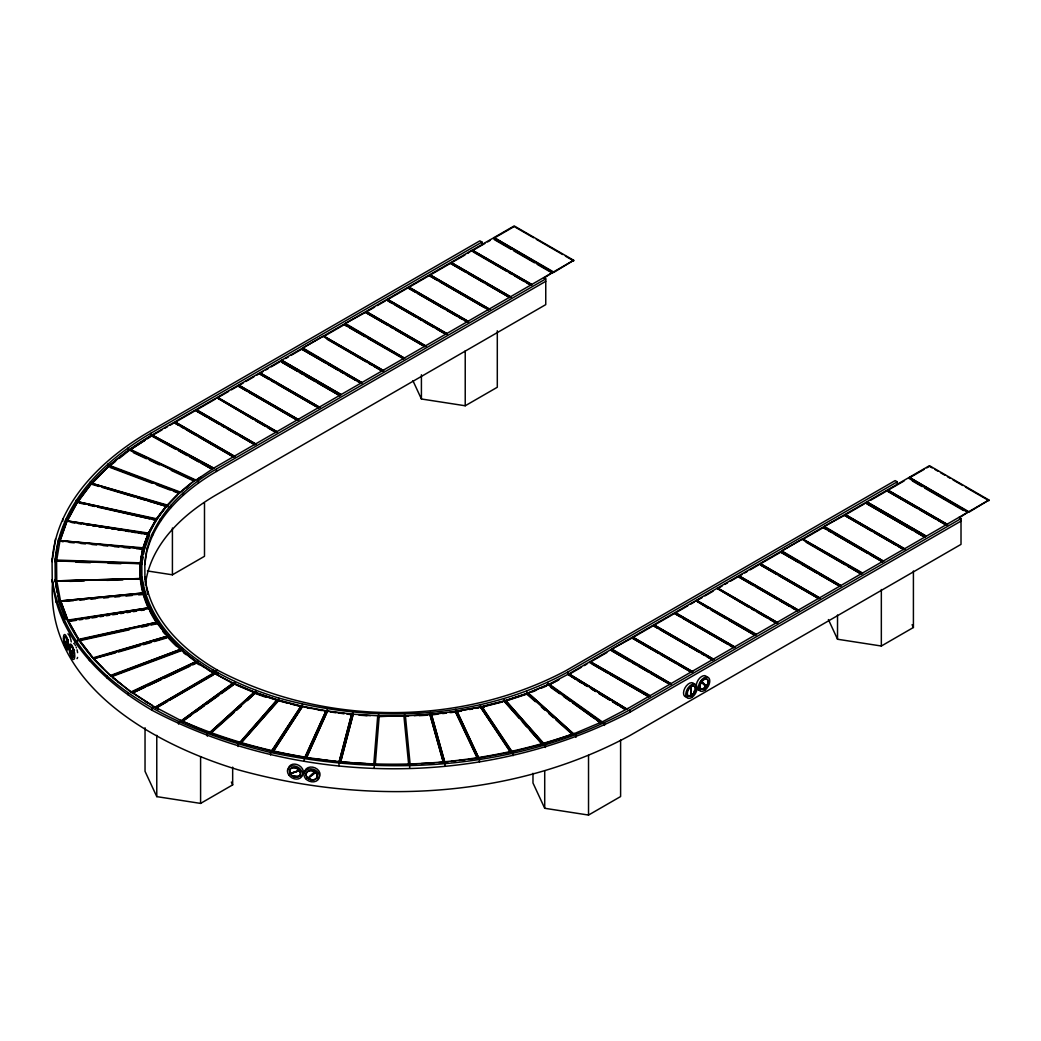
<?xml version="1.0" encoding="UTF-8"?>
<svg xmlns="http://www.w3.org/2000/svg" width="1041" height="1041" viewBox="0 0 1041 1041"><rect width="100%" height="100%" fill="white"/><g stroke="black" fill="none" stroke-linecap="round" stroke-linejoin="round"><path stroke-width="1.5" d="M691.237 685.811L690.508 695.948A5.739 3.357 -59.4 0 1 687.164 691.692M689.623 695.895L691.25 695.739L690.795 686.019M353.172 714.204L340.459 762.585L353.172 714.204L377.727 715.779L373.745 764.706L370.583 763.886M379.223 715.818L375.254 764.758L408.697 764.862L403.908 715.896L379.223 716.442L403.908 715.896M55.563 538.835L52.05 561.606C55.863 503.896 101.38 459.497 148.811 431.976L479.875 240.835L482.009 242.059L482.009 244.518M58.53 539.095L55.056 561.698C58.83 504.469 103.957 460.447 150.984 433.173L482.009 242.059M52.597 581.789C44.984 684.497 153.73 744.341 238.116 769.806C366.588 805.487 511.196 799.618 629.935 735.519L961.012 544.378L961.012 518.613L958.891 517.39M72.74 561.216L56.63 560.696L59.949 540.878L142.812 548.685L140.366 563.454L108.16 562.387M140.366 563.454L142.812 548.685M141.797 564.547C143.554 529.01 168.252 499.446 196.033 479.498M142.565 560.071L143.085 557.078M143.606 554.098L144.113 551.105M147.354 547.423L144.803 564.625C147.171 521.84 181.342 489.218 216.385 469.023L545.757 278.871L545.757 304.623L216.385 494.774C182.852 514.267 150.164 544.469 145.311 584.977M351.689 714.061L338.989 762.441L351.689 714.061L327.525 711.029L306.223 758.316M58.53 541.541C71.816 494.514 110.06 459.641 150.984 435.632L492.953 238.194L552.446 272.547L544.378 277.83M60.17 540.032L66.949 521.164L148.03 534.527L143.033 548.451L60.17 540.643L143.033 547.826L148.03 533.916M60.17 540.643L66.949 521.164M149.644 534.944L144.374 549.609L144.374 547.163M147.354 549.882C157.204 514.879 185.949 489.231 216.385 471.482L545.757 281.317M308.045 778.278L314.707 771.602A5.739 4.58 20.5 0 0 307.381 771.654A5.739 4.58 20.5 0 0 307.615 777.887L308.214 777.848M308.253 778.291L315.839 772.37A5.739 4.58 20.5 0 1 316.074 778.59A5.739 4.58 20.5 0 1 308.748 778.642L308.37 777.991M304.779 757.484L326.067 710.795L302.554 706.318L272.898 752.018M305.442 756.638L326.067 710.795M306.887 756.859L327.525 711.029M67.327 520.331L77.489 501.996L155.916 520.175L148.421 533.695L67.327 520.942L148.421 533.083L155.916 519.563M67.327 520.942L77.489 501.996M299.457 769.793L299.196 770.21A5.739 4.424 31.2 0 0 292.131 767.751A5.739 4.424 31.2 0 0 290.075 773.268L290.322 772.864M290.348 773.775L299.899 770.444L292.183 772.929M706.371 685.251L704.653 687.476M706.579 686.084L706.904 685.564A5.739 3.357 -59.4 0 0 707.073 679.266A5.739 3.357 -59.4 0 0 701.712 681.321L706.058 685.772M240.861 743.144L278.546 700.138L301.148 706.006L271.493 751.095L240.861 743.144L278.546 700.749L278.546 697.964C220.002 680.111 151.882 643.793 141.94 577.117C145.167 620.358 179.859 653.175 215.331 673.8L215.331 671.354L217.465 670.131C323.712 726.202 459.458 727.112 565.784 670.742L895.143 480.591L897.264 481.814L897.264 484.26M271.493 751.706L301.148 706.006M273.77 750.691L302.554 706.318M701.087 681.907L705.954 686.67A5.739 3.357 -59.4 0 1 700.151 688.244M78.023 501.189L91.452 483.597L166.365 506.368L156.436 519.368L78.023 501.801L156.436 518.756L166.365 505.757M78.023 501.801L91.452 483.597M73.325 649.376A5.739 1.692 77.4 0 0 70.619 646.318A5.739 1.692 77.4 0 0 70.71 652.642L73.508 649.948M74.418 655.804A5.739 1.692 77.4 0 1 71.308 653.943L73.924 650.69A5.739 1.692 77.4 0 1 74.418 653.475M210.451 732.994L255.748 692.551L277.205 699.747L239.521 742.74L210.451 733.606L234.29 712.317M239.521 743.365L277.205 699.747M92.129 482.829L108.693 466.16L179.234 492.718L167.041 505.601L92.129 483.44L167.041 504.989M92.129 483.44L108.693 466.16M167.041 505.601L177.022 495.659M254.498 692.07L209.189 733.137L254.498 692.07L234.433 683.625L182.019 721.699M236.684 710.196L241.447 705.928M247.407 700.606L255.748 692.551M309.398 776.794L312.977 773.632M109.5 465.431L129.006 449.881L194.433 480.526L180.054 492.731L109.5 466.173L109.5 465.431L180.054 491.99M109.5 466.173L115.603 461.306M119.26 458.391L129.006 450.61M186.04 487.956L188.434 486.043M180.848 721.153L233.275 683.078L182.162 720.216M184.634 719.825L191.193 715.141M195.122 712.33L204.296 705.772M206.912 703.898L218.714 695.479M221.33 693.605L233.132 685.173M144.816 440.395L129.956 449.933L151.57 435.32L212.611 469.4M144.816 440.278L129.956 449.816L195.37 480.591L214.212 467.825M147.523 438.534L151.57 435.932L175.708 449.283M147.523 438.664L151.57 435.32M198.024 478.769L200.679 477.064M691.016 686.331L690.586 686.605A5.739 3.357 -59.4 0 0 687.607 690.378M691.25 695.739L691.679 695.466A5.739 3.357 -59.4 0 0 695.323 688.804A5.739 3.357 -59.4 0 0 691.758 686.123L691.328 686.331M494.007 237.582L514.189 225.936L573.682 260.289L553.513 272.547L494.007 237.582L553.513 271.935L573.682 260.289M552.446 272.547L213.652 468.151L152.611 435.307L162.11 429.816M164.829 428.254L167.536 426.68M170.256 425.118L174.328 422.763L178.479 425.157M175.395 422.152L234.889 456.505L175.395 422.152L195.565 410.505L206.639 416.894M196.632 409.894L256.138 444.234L196.632 409.894L215.461 399.015M217.868 397.623L277.374 431.976L217.868 397.623L228.643 391.416M231.323 389.855L238.051 385.977L246.353 390.765M239.118 385.365L298.611 419.718L239.118 385.365L243.152 383.036M245.845 381.474L253.913 376.816M256.606 375.267L259.3 373.706L268.981 379.301M260.354 373.094L319.86 407.447L260.354 373.094L263.048 371.546M265.741 369.984L268.422 368.436M271.115 366.887L279.196 362.229M285.637 358.507L288.318 356.946M291.012 355.397L301.773 349.177L325.299 362.762M302.84 348.566L362.333 382.919L302.84 347.954L323.022 336.308L382.515 371.273L374.213 366.484M324.076 336.308L383.582 370.661L324.076 336.308L344.259 324.662L347.03 326.249M345.326 324.037L404.819 358.39L345.326 323.426L365.495 312.391L387.642 325.169M366.562 311.779L426.055 346.132L366.562 311.779L374.63 307.121M377.323 305.573L385.391 300.901M387.799 299.522L447.305 333.875L387.799 299.522L407.981 287.863L414.904 291.857M409.048 287.251L468.541 321.604L409.048 287.251L429.217 275.605L437.519 280.393M430.284 274.993L489.79 309.346L430.284 274.993L450.467 263.334L465.691 272.13M451.521 262.722L511.027 297.075L451.521 262.722L464.976 254.954M467.669 253.405L471.703 250.465L531.209 285.429M532.263 284.818L472.77 250.465L484.872 243.477M487.565 241.915L490.259 240.367M494.007 238.194L514.189 226.548L533.565 237.738M147.38 570.949L172.416 574.814L204.491 556.297L204.491 503.05M412.926 380.72L421.41 398.989L465.223 405.769L497.299 387.252L497.299 330.778M154.354 706.566L152.116 707.854L152.116 710.313C297.31 787.165 484.286 788.714 629.935 712.213L961.012 521.073M344.701 713.527C299.444 708.492 254.59 696.026 214.823 673.488L155.994 708.062M157.399 707.255L167.198 701.595M169.995 699.981L213.405 674.919M145.037 727.763L145.037 771.329L156.775 796.625L200.588 803.405L232.664 784.888L232.664 767.139M278.546 697.964C373.446 724.328 480.343 719.786 567.852 672.005L897.264 481.814M959.633 517.572L967.714 512.302L908.207 477.949L567.852 674.451L567.852 672.005M909.274 477.338L929.457 465.691L988.95 500.031L968.768 512.302L909.274 477.338L968.768 511.691L988.95 500.031M569.414 674.165L627.372 709.402L569.414 674.165L581.516 667.177M584.209 665.615L586.903 664.067M650.157 695.635L590.65 661.907L606.799 652.577M611.9 649.636L671.393 683.989L611.9 649.024L632.069 637.99L658.367 653.162M633.136 637.378L692.642 671.731L633.136 637.378L653.319 625.719L657.47 628.126M654.373 625.107L713.879 659.46L654.373 625.107L674.555 613.461L680.098 616.649M675.622 612.85L735.115 647.203L675.622 612.85L687.724 605.862M690.417 604.3L694.451 601.971M756.365 634.32L696.858 600.579L702.246 597.482M704.926 595.92L713.007 591.262M718.095 588.321L777.601 622.674L718.095 588.321L722.142 585.992M724.822 584.43L727.516 582.882M730.209 581.333L738.277 576.675L753.502 585.458M739.344 576.05L798.837 610.403L739.344 576.05L742.038 574.502M744.718 572.953L747.412 571.392M750.106 569.843L758.173 565.185M760.581 563.793L820.087 598.146L760.581 563.793L780.763 552.146L798.746 562.53M781.83 551.535L841.323 585.888L781.83 550.91L801.999 539.264L861.506 574.229L847.66 566.239M862.56 573.005L803.066 539.264L823.249 527.618L826.007 529.218M824.303 527.006L883.809 561.359L824.303 526.395L844.485 515.347L872.163 531.326M845.552 514.735L905.045 549.088L845.552 514.735L864.381 503.87M870.823 500.148L886.971 490.832L917.407 508.398M888.025 490.207L947.531 524.56L888.025 490.207L904.174 480.89M909.274 477.949L924.07 469.4M926.763 467.851L929.457 466.303L932.216 467.89M627.372 708.791L967.714 512.302M152.116 710.313C104.022 682.349 57.229 638.081 52.245 579.616C68.368 682.532 180.627 730.782 270.556 752.474C390.232 777.562 521.229 768.987 629.935 709.767L961.012 518.613M532.979 773.307L532.979 782.988L544.716 808.284L588.529 815.064L620.605 796.547L620.605 740.073M828.402 619.564L837.524 639.239L881.337 646.019L913.412 627.489L913.412 571.015M504.247 701.14L526.694 693.696L547.644 684.939L568.321 674.152L626.279 709.389M558.731 679.734L549.154 684.718L602.232 722.61M558.731 679.864L549.154 684.835L549.154 684.106L602.232 721.881L627.879 708.505M690.118 695.726L691.159 695.154A5.739 3.357 -59.4 0 0 692.629 693.8M131.322 691.81L196.189 661.555L131.322 692.434L111.504 676.13L181.576 649.974L196.189 661.555M145.246 687.047L132.272 693.098L197.139 662.219L213.769 672.876L154.94 707.451L213.743 673.501L212.26 671.9M148.134 685.707L161.108 679.656M163.984 678.303L189.93 666.201M192.819 664.861L197.139 662.831L204.7 667.671M528.112 692.955L574.125 734.412L528.112 692.955L547.982 684.653L601.073 723.157L597.183 720.385M532.38 691.914L536.635 690.131M540.891 688.348L546.564 685.98M574.125 733.684L602.622 721.608M110.684 675.401L180.757 649.246L110.684 676.012L93.794 658.615L168.291 636.858L180.757 649.246M113.053 676.156L181.576 650.586L196.189 662.167M292.131 772.838L299.782 770.262L300.172 770.939M505.614 700.463L526.863 693.423L572.875 734.152L544.001 743.716L505.614 700.463L544.001 744.328M574.333 733.437C447.799 777.9 303.452 774.725 180.457 720.268M505.614 701.074L526.863 694.152L535.334 701.66M79.337 640.15L93.117 657.847L167.601 636.09L93.117 658.459L79.337 640.15L157.438 623.038L167.601 636.09M93.794 658.615L115.525 652.876M118.635 651.978L140.353 645.628M143.463 644.73L151.218 642.453M154.315 641.555L166.729 637.925M512.198 752.474L481.762 706.579L504.273 700.853L542.66 744.718M449.504 712.486L480.552 707.164L502.764 701.517M481.762 707.19L502.777 701.842M542.66 744.107L512.198 751.862L481.762 706.579M70.866 653.227L71.582 653.058M71.139 653.384L71.634 653.267A5.739 1.692 77.4 0 0 72.284 655.023A5.712 1.679 77.4 0 1 71.816 653.826L71.634 653.267M68.277 620.943L78.791 639.343L156.892 622.219L78.791 639.955L68.277 620.943L149.136 608.647L156.892 622.219M79.337 640.762L129.318 629.805M141.81 627.072L148.069 625.706M151.192 625.016L157.438 623.65L167.601 636.702M65.062 636.585A5.739 1.522 78.8 0 0 64.633 641.269L65.453 641.724M65.492 641.933L65.089 642.635A5.739 1.522 78.8 0 0 68.212 646.968M456.947 711.211L479.042 758.642L456.947 711.211L480.369 706.891L510.793 752.162M458.508 711.537L461.631 710.964M469.439 709.52L472.562 708.947M475.685 708.361L478.808 707.789M479.042 758.03L509.205 752.461M60.755 601.191L67.886 620.111L148.733 607.814L67.886 620.722L60.755 601.191L143.476 593.851L148.733 607.814M68.277 621.555L76.201 620.345M79.376 619.863L82.551 619.382M85.713 618.901L88.888 618.419M92.063 617.938L96.813 617.209M99.988 616.727L103.163 616.246M106.325 615.765L109.5 615.283M112.675 614.802L117.425 614.086M120.6 613.604L123.762 613.11M126.937 612.629L130.112 612.147M133.274 611.666L136.449 611.184M141.212 610.468L144.374 609.987M431.403 714.321L444.923 762.78L431.403 714.321L455.503 711.432L477.598 758.251L468.255 759.37M414.279 715.701L446.329 712.877M431.403 714.933L437.832 714.165M442.646 713.579L445.86 713.202M450.688 712.63L455.503 712.044L477.598 758.863M444.923 762.155L448.033 761.791M451.143 761.413L455.815 760.854M458.925 760.49L465.145 759.735M60.508 600.943L143.229 592.993L60.508 600.943L56.826 581.112L140.522 578.822L143.229 593.617M67.118 601.243L73.482 600.67M79.845 600.11L84.62 599.694M90.983 599.122L95.746 598.705M103.71 597.989L108.472 597.573M114.835 597L119.611 596.584M125.974 596.025L132.337 595.452M138.7 594.892L143.476 594.463L148.733 608.425M408.462 716.299L405.404 715.857L429.92 714.451L443.44 762.285L438.69 762.559M378.56 713.723L378.56 716.182L407.812 716.078M419.198 715.674L426.862 715.232M416.53 763.847L410.193 764.823L405.404 715.857M421.28 763.573L433.941 762.832M129.162 578.874L140.431 578.575L140.301 563.715L56.565 560.943L56.748 580.865L84.1 580.11M90.541 579.941L122.734 579.056M69.708 581.372L84.191 580.982M106.716 580.357L122.812 579.915M56.63 560.071L140.366 562.843M75.954 561.333L103.332 562.231M75.889 562.192L90.372 562.674M108.095 563.259L120.977 563.688M295.878 776.677L293.848 776.144L298.923 776.092A5.752 4.437 31.2 0 0 300.133 774.92M359.145 714.946L370.466 715.661M359.314 715.206L366.992 715.701M340.459 761.96L349.971 762.572M354.734 762.871L365.82 763.587M63.137 541.801L59.949 540.878M69.513 542.4L74.288 542.842M80.664 543.454L85.44 543.896M91.816 544.495L96.605 544.95M102.968 545.549L107.757 546.005M114.133 546.603L118.908 547.045M123.684 547.501L130.06 548.1M136.436 548.698L141.225 549.154M64.737 641.868L68.225 643M347.889 713.931L352.665 714.529L352.665 712.07M330.739 712.044L335.579 712.656M338.793 713.059L343.634 713.671M346.861 714.074L351.689 714.686M306.223 757.705L310.895 758.29M314.018 758.694L328.058 760.451M331.181 760.841L335.866 761.439M71.712 522.53L74.9 523.024M78.075 523.532L81.263 524.026M86.026 524.781L89.201 525.276M92.389 525.783L95.564 526.278M98.752 526.785L101.927 527.28M105.102 527.774L108.29 528.281M111.465 528.776L114.64 529.283M117.828 529.778L121.003 530.285M125.779 531.027L128.954 531.535M132.142 532.029L135.317 532.537M138.492 533.031L141.68 533.539M144.855 534.033L148.03 534.527M307.251 707.828L310.387 708.427M318.234 709.923L321.37 710.522M272.898 751.407L303.178 757.171M79.051 502.959L85.336 504.365M88.472 505.067L94.744 506.473M97.88 507.175L149.631 518.769M152.767 519.472L155.916 520.175M278.546 700.749L287.589 703.104M290.595 703.885L301.148 706.618M91.452 484.208L99.103 486.472M102.161 487.37L134.263 496.869M137.321 497.78L144.959 500.044M148.017 500.942L166.365 506.368M255.748 693.163L277.205 700.359M110.19 467.461L152.22 483.284M156.723 484.976L170.23 490.064M173.235 491.196L177.738 492.887M235.865 684.848L254.498 692.681M182.019 721.075L209.202 733.124M129.956 449.205L195.37 479.849M133.365 452.653L146.456 458.782M149.357 460.148L159.533 464.911M171.166 470.363L192.975 480.578M233.275 683.69L214.823 673.488M231.167 683.208L233.835 684.601M156.475 707.789L180.848 720.528M152.611 435.307L213.652 468.151M178.545 450.714L187.068 455.516M189.904 456.947L198.415 461.736M201.264 463.167L209.775 467.956M536.323 239.326L562.621 254.511M565.38 256.112L573.682 260.901M934.987 469.491L937.759 471.092M940.517 472.692L944.668 475.086M947.44 476.687L950.212 478.287M952.97 479.875L962.665 485.47M965.423 487.071L988.95 500.656M494.332 239.612L510.936 249.202M513.707 250.79L534.462 262.774M537.221 264.375L552.446 273.158M912.358 480.955L922.053 486.55M924.811 488.151L963.563 510.519M543.623 277.648L545.757 278.871M472.77 250.465L530.884 284.011M473.095 251.87L506.303 271.05M509.062 272.651L511.834 274.238M514.605 275.839L524.287 281.434M527.058 283.035L529.817 284.622M920.179 509.999L935.404 518.782M938.162 520.383L946.464 525.171L886.971 490.832M468.45 273.731L483.675 282.514M486.446 284.115L508.581 296.893M867.114 503.883L912.775 530.246M915.546 531.847L925.228 537.442L865.722 503.089M440.291 281.994L484.572 307.563M874.921 532.927L895.689 544.911M898.448 546.512L901.22 548.113M417.662 293.458L443.96 308.643M446.732 310.231L456.413 315.826M459.185 317.427L461.944 319.027M464.715 320.615L467.487 322.216L407.981 287.863M828.779 530.806L831.551 532.406M834.309 534.007L867.517 553.174M870.289 554.775L882.742 561.971L823.249 527.618M803.066 539.264L862.56 573.617M388.124 300.927L392.275 303.321M395.046 304.922L415.801 316.906M418.56 318.507L421.332 320.108M424.103 321.695L433.785 327.29M436.556 328.891L446.238 334.486L386.745 300.133M806.15 542.27L844.902 564.638M390.401 326.77L393.173 328.37M395.944 329.971L422.23 345.144M801.518 564.131L816.743 572.914M819.501 574.515L840.256 586.499L780.763 552.146M403.752 358.39L344.259 324.662M349.789 327.85L365.014 336.633M367.785 338.234L403.752 359.002M760.906 565.211L776.131 573.994M778.889 575.595L817.64 597.963M327.173 339.314L365.911 361.682M368.683 363.283L371.442 364.884M756.273 587.059L777.028 599.043M779.787 600.631L789.481 606.226M792.24 607.827L795.012 609.427M328.071 364.363L337.752 369.958M340.524 371.546L343.283 373.146M346.054 374.747L355.736 380.342M358.507 381.943L361.279 383.53L301.773 349.177M748.869 607.306L717.041 588.321L776.534 623.286L769.624 619.291M751.628 608.907L754.4 610.507M757.171 612.095L766.853 617.69M696.858 600.579L756.365 634.932M281.916 362.242L297.14 371.038M299.912 372.626L302.671 374.226M305.442 375.827L315.124 381.422M317.895 383.023L340.03 395.801L280.536 361.448M708.257 608.386L695.804 600.579L755.298 635.544L729.012 620.371M711.016 609.987L726.241 618.77M271.753 380.902L274.512 382.502M277.283 384.09L316.022 406.458M682.857 618.25L727.138 643.819M729.91 645.42L732.669 647.008M249.124 392.366L297.557 420.33L238.051 385.977M660.228 629.714L686.526 644.899M689.298 646.5L698.979 652.082M701.751 653.683L704.51 655.283M707.281 656.884L711.432 659.278M252.794 419.002L216.814 397.623L276.307 432.588L268.005 427.799M255.552 420.603L265.247 426.198M661.139 654.763L676.351 663.546M679.122 665.147L691.575 672.343L632.069 637.99M209.41 418.495L219.091 424.077M221.863 425.678L224.635 427.278M227.393 428.879L237.088 434.461M239.846 436.062L253.692 444.052M612.212 651.054L630.208 661.438M632.967 663.039L635.739 664.626M638.51 666.227L648.192 671.822M650.963 673.423L670.339 684.601L610.833 650.248M590.65 661.907L650.157 696.247M181.251 426.758L184.01 428.358M186.781 429.959L196.463 435.541M199.234 437.142L232.442 456.322M592.355 664.106L607.58 672.902M610.351 674.503L649.09 696.871L589.596 662.518M706.318 686.175L705.941 685.954A5.739 3.357 -59.4 0 1 703.117 688.556M568.321 674.763L587.644 686.513L584.886 684.952M590.403 688.192L595.92 691.549L591.782 689.142M598.679 693.215L609.727 699.929M612.485 701.608L624.899 709.168M575.218 679.083L568.321 674.152M577.989 680.762L582.127 683.273M598.679 693.345L609.727 700.059M612.485 701.738L618.003 705.095M620.761 706.774L624.899 709.285M217.465 670.131C182.904 650.065 149.8 618.679 144.946 577.013L144.946 579.46L144.803 562.179M207.224 669.285L210.998 671.705M196.632 663.13L199.234 664.796M132.272 692.486L158.648 709.598M145.61 701.647L148.277 703.352M550.572 687.229L559.642 693.67M563.519 696.442L570 701.048M572.589 702.883L594.593 718.55M112.753 677.717L115.226 679.682M117.698 681.647L120.183 683.599M701.868 682.362L704.952 685.004M541.385 707.021L545.016 710.235M548.659 713.449L553.5 717.73M555.92 719.878L572.875 734.881M180.757 649.857L168.291 636.858M93.794 659.226L102.812 668.179M519.212 718.277L504.273 701.465L504.247 698.68M522.4 721.881L526.668 726.696M529.869 730.301L541.606 743.508M55.056 559.238L55.251 581.958L55.251 579.512C61.783 635.504 105.766 678.159 152.22 705.343L152.285 705.915M291.038 774.01L290.855 774.296A5.739 4.424 31.2 0 0 296.373 777.002A5.739 4.424 31.2 0 0 300.381 774.192M510.793 752.773L480.369 706.891M156.892 622.843L149.136 608.647M299.717 770.73L299.99 771.225A5.739 4.424 31.2 0 1 300.394 772.435M912.111 624.678L913.412 627.489M231.362 782.077L232.664 784.888M59.636 603.546L65.531 619.148M443.44 762.91L429.92 714.451M74.275 649.987L74.431 650.573A5.739 1.692 77.4 0 0 74.236 649.883M145.219 580.943L145.792 583.897M146.352 586.851L147.77 594.242L147.77 591.782M67.886 642.232L67.769 641.633A5.739 1.522 78.8 0 0 66.351 637.495M55.837 585.068L57.32 592.823M57.919 595.933L59.103 602.127L59.103 599.681M65.466 641.829L65.596 642.531A5.739 1.522 78.8 0 0 66.13 644.561M141.797 562.088L141.94 579.564M52.05 559.16L52.245 582.062M903.991 549.7L844.485 515.347M881.337 589.531L881.337 646.019M837.524 615.036L837.524 639.239M819.02 598.757L759.527 564.404M797.783 611.028L738.277 576.675M734.061 647.814L674.555 613.461M712.812 660.072L653.319 625.719M629.935 709.767L629.935 712.213M604.509 722.961L604.509 725.421M588.529 755.363L588.529 815.064M575.972 734.894L575.972 737.353M547.982 684.653L547.982 685.381M547.644 682.493L547.644 684.939M545.393 745.031L545.393 747.477M544.716 771.173L544.716 808.284M526.863 693.423L526.863 694.152M526.694 691.25L526.694 693.696M513.109 753.242L513.109 755.688M509.96 297.687L450.467 263.334M488.723 309.958L429.217 275.605M480.552 704.718L480.552 707.164M479.472 759.449L479.472 761.908M465.223 350.908L465.223 405.769M455.854 709.285L455.854 711.732M444.871 763.6L444.871 766.046M430.44 712.317L430.44 714.777M425.001 346.744L365.495 312.391M421.41 374.786L421.41 398.989M409.66 765.629L409.66 768.076M404.585 713.814L404.585 716.26M374.24 765.512L374.24 767.959M338.989 763.261L338.989 765.721M327.186 708.869L327.186 711.328M318.793 408.059L259.3 373.706M304.297 758.902L304.297 761.348M302.384 704.145L302.384 706.605M270.556 752.474L270.556 754.933M255.93 690.378L255.93 692.825M255.071 444.858L195.565 410.505M238.116 744.055L238.116 746.514M234.772 681.478L234.772 683.924M233.835 457.116L174.328 422.763M217.569 672.512L217.569 674.971M216.385 469.023L216.385 471.482M213.314 670.066L213.314 672.512M207.341 733.736L207.341 736.182M200.588 756.612L200.588 803.405M198.376 480.591L198.376 483.037M197.803 660.124L197.803 662.583M183.398 492.536L183.398 494.982M182.383 647.918L182.383 650.365M178.571 721.621L178.571 724.081M172.416 528.021L172.416 574.814M170.672 505.34L170.672 507.787M169.241 634.854L169.241 637.313M167.991 504.547L167.991 507.006M160.353 518.847L160.353 521.307M158.531 621.1L158.531 623.546M156.775 735.31L156.775 796.625M152.559 532.927L152.559 535.386M150.984 433.173L150.984 435.632M150.346 606.773L150.346 609.232M144.803 592.069L144.803 594.515M140.431 578.575L56.748 580.865M128.277 447.747L128.277 450.206M128.264 692.577L128.264 695.037M107.796 464.078L107.796 466.537M107.288 675.973L107.288 678.42M90.411 481.58L90.411 484.039M89.409 658.198L89.409 660.658M77.633 638.849L77.633 641.295M76.305 500.044L76.305 502.504M74.822 639.473L74.822 641.933M65.648 519.29L65.648 521.749M63.696 619.994L63.696 622.44M62.733 518.847L62.733 521.307M56.136 599.967L56.136 602.414M185.923 654.607A250.829 144.816 0 0 1 183.619 652.694M176.671 646.487A250.829 144.816 0 0 1 168.069 637.665M164.868 633.956A250.829 144.816 0 0 1 162.838 631.458M157.23 623.845A250.829 144.816 0 0 1 149.605 610.781M148.954 609.453A250.829 144.816 0 0 1 166.3 506.512M484.208 707.451A250.829 144.816 0 0 1 481.163 708.114M265.663 697.171A250.829 144.816 0 0 1 255.266 693.41M304.597 772.578A7.912 6.311 20.5 0 1 315.163 767.894A7.912 6.311 20.5 0 1 317.96 778.655M288.513 769.559A7.912 6.09 31.2 0 1 299.196 765.551A7.912 6.09 31.2 0 1 300.289 776.846M290.296 772.864A5.752 4.437 31.2 0 1 289.892 771.654M296.633 767.633A5.752 4.437 31.2 0 1 298.468 768.765M687.711 696.923A7.912 4.619 -59.4 0 1 684.848 688.14A7.912 4.619 -59.4 0 1 694.308 684.275M694.386 690.717A5.739 3.357 -59.4 0 1 693.827 692.018M696.39 687.528A7.912 4.619 -59.4 0 1 699.786 678.003A7.912 4.619 -59.4 0 1 706.826 676.936M700.125 689.962A7.912 4.619 -59.4 0 1 696.91 688.739M700.046 682.844A5.739 3.357 -59.4 0 1 700.385 682.206M701.179 681.009A5.739 3.357 -59.4 0 1 701.634 680.476M699.773 687.359A5.739 3.357 -59.4 0 1 699.682 685.655M700.151 683.716A5.739 3.357 -59.4 0 1 700.762 682.428M73.729 643.429A7.912 2.329 77.4 0 1 74.405 643.937M75.121 644.899A7.912 2.329 77.4 0 1 75.472 645.537M76.149 647.047A7.912 2.329 77.4 0 1 76.461 647.905M77.021 649.766A7.912 2.329 77.4 0 1 77.594 652.655M77.594 657.418A7.912 2.329 77.4 0 1 77.021 658.602M73.312 656.715A5.739 1.692 77.4 0 1 72.532 655.557M71.256 651.783A5.739 1.692 77.4 0 1 70.996 650.378M70.918 647.359A5.739 1.692 77.4 0 1 71.256 646.266M67.873 633.878A7.912 2.095 78.8 0 1 69.109 635.192M69.435 635.791A7.912 2.095 78.8 0 1 70.346 638.094M70.619 638.992A7.912 2.095 78.8 0 1 71.269 641.868M67.951 639.46A5.739 1.522 78.8 0 1 68.146 640.111M65.453 636.545A5.739 1.522 78.8 0 1 66.117 637.131M926.295 536.219L866.789 501.866L926.295 536.219M341.097 394.578L281.604 360.225L341.097 394.578M305.586 778.616A7.912 6.311 20.5 0 0 318.819 778.642A7.912 6.311 20.5 0 0 310.504 768.844A7.912 6.311 20.5 0 0 305.586 778.616M307.238 777.731A5.739 4.58 20.5 0 0 316.854 777.744A5.739 4.58 20.5 0 0 310.817 770.626A5.739 4.58 20.5 0 0 307.238 777.731M308.852 778.343A5.739 4.58 20.5 0 0 310.817 779.228A5.686 4.541 20.5 0 1 308.852 778.343M288.721 774.881A7.912 6.09 31.2 0 0 301.617 776.651A7.912 6.09 31.2 0 0 294.33 765.942A7.912 6.09 31.2 0 0 288.721 774.881M290.413 774.218A5.739 4.424 31.2 0 0 299.769 775.506A5.739 4.424 31.2 0 0 294.486 767.724A5.739 4.424 31.2 0 0 290.413 774.218M692.33 697.08A7.912 4.619 -59.4 0 0 695.83 684.666A7.912 4.619 -59.4 0 0 686.149 691.875A7.912 4.619 -59.4 0 0 692.33 697.08M692.083 695.479A5.739 3.357 -59.4 0 0 694.62 686.461A5.739 3.357 -59.4 0 0 687.594 691.692A5.739 3.357 -59.4 0 0 692.083 695.479M705.421 689.728A7.912 4.619 -59.4 0 0 708.257 677.431A7.912 4.619 -59.4 0 0 698.719 685.355A7.912 4.619 -59.4 0 0 705.421 689.728M705.069 688.205A5.739 3.357 -59.4 0 0 707.125 679.279A5.739 3.357 -59.4 0 0 700.203 685.03A5.739 3.357 -59.4 0 0 705.069 688.205M69.07 647.762A7.912 2.329 77.4 0 0 73.443 659.487A7.912 2.329 77.4 0 0 73.234 648.009A7.912 2.329 77.4 0 0 69.07 647.762M69.851 648.855A5.739 1.692 77.4 0 0 73.026 657.365A5.739 1.692 77.4 0 0 72.87 649.024A5.739 1.692 77.4 0 0 69.851 648.855M63.475 638.536A7.912 2.095 78.8 0 0 67.509 649.974A7.912 2.095 78.8 0 0 67.079 638.133A7.912 2.095 78.8 0 0 63.475 638.536M64.165 639.538A5.739 1.522 78.8 0 0 67.105 647.853A5.739 1.522 78.8 0 0 66.793 639.252A5.739 1.522 78.8 0 0 64.165 639.538"/></g></svg>
